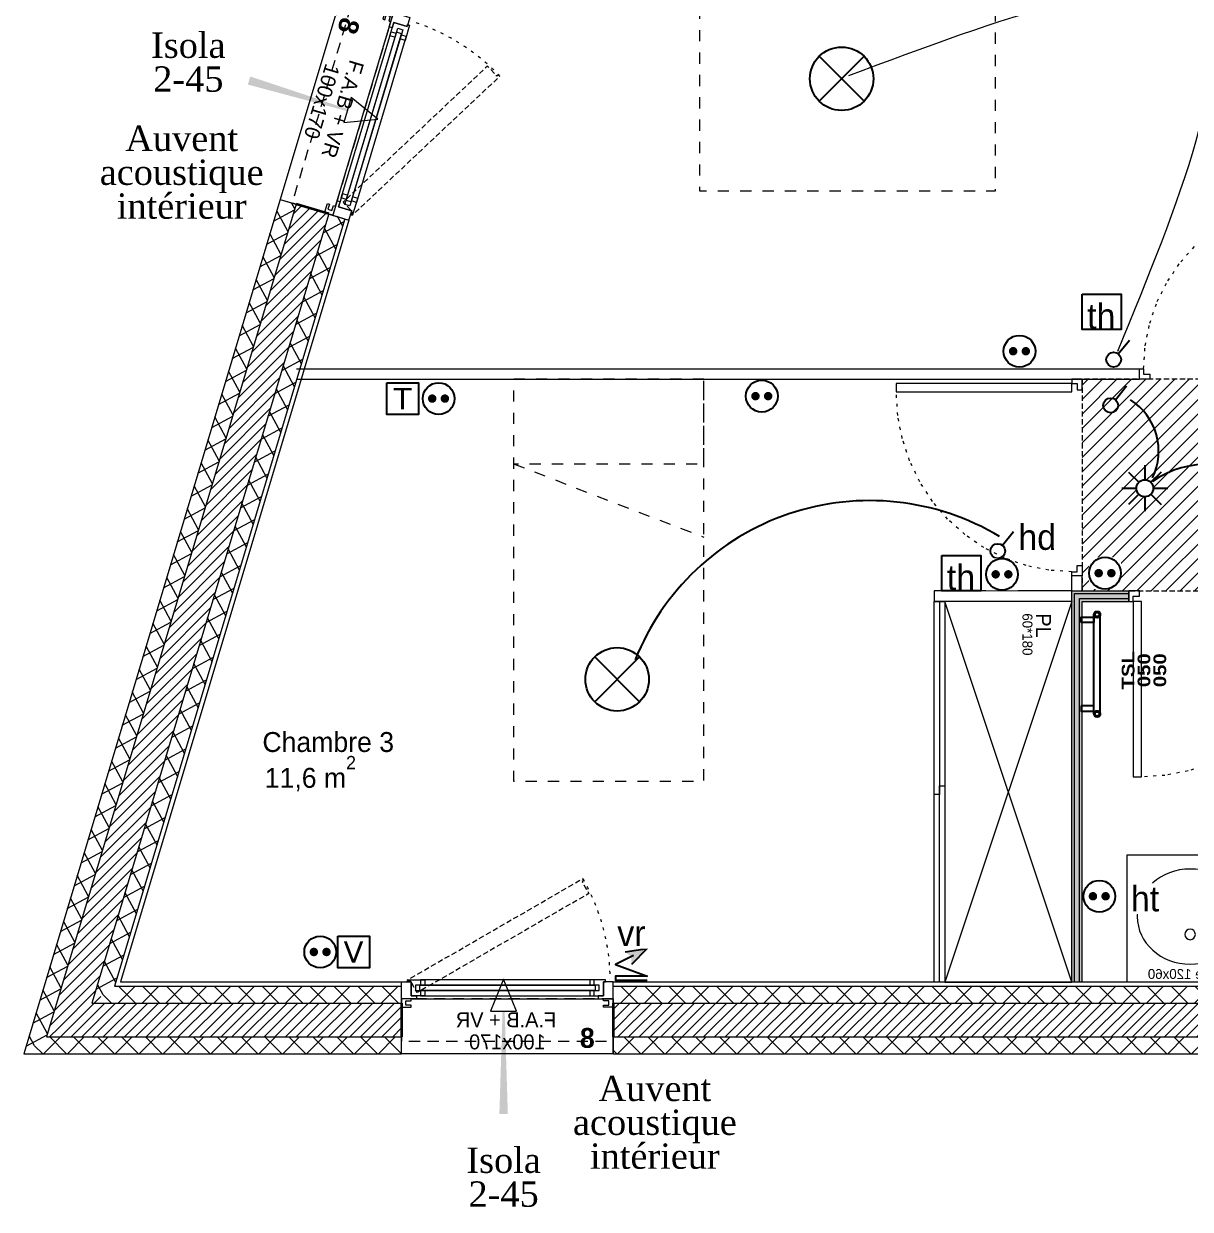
# Model space of a CAD drawing. Header units: centimetres. Extents: x 2738 to 7810, y 2495 to 5758.
# Drawn here: x 2853 to 3405, y 2495 to 3055 of the extents above; entities that cross this region are included whole.
import ezdxf

# ---------------------------------------------------------------- set-up
doc = ezdxf.new("R2010")
doc.units = ezdxf.units.CM
doc.header["$LTSCALE"] = 12.7
for name, pattern in [('Style de ligne -11', [0.694444, 0.41656, -0.277884]), ('Style de ligne -12', [0.328084, 0.109361, -0.218723]), ('Style de ligne -13', [0.295276, 0.19685, -0.098425]), ('Style de ligne -18', [0.328084, 0.109361, -0.218723]), ('VW-01', [0.83312, 0.41656, -0.41656])]:
    doc.linetypes.add(name, pattern=pattern)
for name, color, linetype, lineweight in [('B Faux plafonds', 7, 'Continuous', 5), ('B Faux plafonds-1', 7, 'Continuous', 5), ('B GÈnÈral', 7, 'Continuous', 5), ('B Général', 7, 'Continuous', 5), ('C ANNOTATIONS-prestations', 7, 'Continuous', 5), ('C ANNOTATIONS-texte', 7, 'Continuous', 5), ('C ANNOTATIONS-texte surfaces', 7, 'Continuous', 5), ('F REMPLISSAGE-vert clair', 7, 'Continuous', 13), ('F REMPLISSAGE-vert clair-1', 7, 'Continuous', 5), ('F REMPLISSAGE-vert foncÈ', 7, 'Continuous', 5), ('F REMPLISSAGE-vert foncé', 7, 'Continuous', 13), ('prlm-ELEC-CFA', 1, 'Continuous', 25), ('prlm-ELEC-CFO', 1, 'Continuous', 25)]:
    doc.layers.add(name, color=color, linetype=linetype, lineweight=lineweight)
doc.layers.add('prlm-CHAUFF-CONV', color=20, linetype='Continuous')
doc.layers.add('prlm-VMC', color=93, linetype='Continuous')
doc.styles.add('Eurostile', font='')
doc.styles.add('Eurostile (bold)', font='')
doc.styles.add('prlm-chauff-rad', font='ariblk.ttf', dxfattribs={"height": 12})
doc.styles.add('prlm-elec-cfa', font='comic.ttf', dxfattribs={"height": 12})
doc.styles.add('prlm-elec-cfo', font='comic.ttf', dxfattribs={"height": 12})
doc.styles.add('prlm-vmc', font='pala.ttf', dxfattribs={"height": 14})
doc.styles.get('Eurostile').set_extended_font_data('Eurostile')
doc.styles.get('Eurostile (bold)').set_extended_font_data('Eurostile', bold=True)
pattern_1 = [(45, (0, 0), (-5.656854, 5.656854), []), (135, (0, 0), (5.656854, 5.656854), [])]
pattern_2 = [(45, (0, 0), (2.4253472, -2.6458333), [])]

# ---------------------------------------------------------------- blocks, each defined once
blk = doc.blocks.new('F 100x170 (allège pleine + VR')
at = {"layer": 'B Général', "color": 7, "linetype": 'Continuous', "lineweight": 35}
for p, q in [((-50, 7), (-50, -9)), ((50, 7), (50, -9))]:
    blk.add_line(p, q, dxfattribs=at)
at = {"layer": 'B Général'}
blk.add_line((45, 9), (-45, 9), dxfattribs=at)
at = {"layer": 'B Général', "color": 7, "linetype": 'Style de ligne -13', "lineweight": 5, "flags": 128}
blk.add_lwpolyline([(-35.69, 65.82), (-36.19, 64.95), (-35.32, 64.45), (-38.57, 58.82), (42.63, 11.94), (45.88, 17.57), (46.75, 17.07), (47.25, 17.93)], close=True, dxfattribs=at)
at = {"layer": 'B Général', "lineweight": 5, "flags": 128}
for points in [[(-43, 10.5), (-43, 9), (-50, 9), (-50, 17), (-45.5, 17), (-45.5, 10.5)], [(-41, 18), (41, 18), (41, 15.5), (-41, 15.5)], [(43, 10.5), (43, 9), (50, 9), (50, 17), (45.5, 17), (45.5, 10.5)], [(-43.5, 15.5), (43.5, 15.5), (43.5, 13), (-43.5, 13)], [(-41, 13), (41, 13), (41, 10.5), (-41, 10.5)], [(-50, 9), (-50, 5), (-45.5, 5), (-45.5, 6), (-48, 6), (-48, 8), (-45.5, 8), (-45.5, 9)], [(50, 9), (50, 5), (45.5, 5), (45.5, 6), (48, 6), (48, 8), (45.5, 8), (45.5, 9)]]:
    blk.add_lwpolyline(points, close=True, dxfattribs=at)
at = {"layer": 'B Général', "color": 7, "linetype": 'Continuous', "lineweight": 5, "flags": 128}
for points in [[(-39, 15.5), (-41.5, 15.5), (-41.5, 13), (-39, 13), (-39, 10.5), (-45.5, 10.5), (-45.5, 17), (-46.5, 17), (-46.5, 18), (-39, 18)], [(39, 15.5), (41.5, 15.5), (41.5, 13), (39, 13), (39, 10.5), (45.5, 10.5), (45.5, 17), (46.5, 17), (46.5, 18), (39, 18)]]:
    blk.add_lwpolyline(points, close=True, dxfattribs=at)
at = {"layer": 'B Général', "color": 7, "linetype": 'Style de ligne -11', "lineweight": 5, "flags": 128}
blk.add_lwpolyline([(-50, 9), (50, 9), (50, -11), (-50, -11)], close=True, dxfattribs=at)
at = {"layer": 'B Général', "lineweight": 13, "flags": 128}
blk.add_lwpolyline([(-50, -9), (-50, -17), (50, -17), (50, -9)], dxfattribs=at)
at = {"layer": 'B Général'}
blk.add_circle((47, 17.5), 0.5, dxfattribs=at)
at = {"layer": 'B Général', "color": 7, "linetype": 'Style de ligne -12', "lineweight": 5}
blk.add_arc((49, 17.5), 97.5, 150.2938, 179.7062, dxfattribs=at)
at = {"layer": 'B Général', "color": 7, "insert": (-23.11, 2.65), "char_height": 7.059, "attachment_point": 1, "line_spacing_factor": 0.894142, "style": 'Eurostile'}
blk.add_mtext('F.A.B + VR', dxfattribs=at)
at = {"layer": 'C ANNOTATIONS-prestations', "rotation": 360, "line_spacing_factor": 0.894142}
for s, insert, char_height, attachment_point, style in [('8', (-41.34, -4.77), 9.41, 1, 'Eurostile (bold)'), ('100x170', (0, -7.82), 7.059, 2, 'Eurostile')]:
    blk.add_mtext(s, dxfattribs=dict(at, insert=insert, char_height=char_height, attachment_point=attachment_point, style=style))
blk = doc.blocks.new('xi.PC')
at = {"color": 0, "lineweight": 5}
blk.add_wipeout([(-7.5, -7.5), (7.5, -7.5), (7.5, 7.5), (-7.5, 7.5)], dxfattribs=at).dxf.layer = 'prlm-ELEC-CFO'
at = {"layer": 'prlm-ELEC-CFO', "color": 0, "linetype": 'ByBlock', "lineweight": 5, "const_width": 2}
for points in [[(-4, 0, 1), (-2, 0, 1)], [(2, 0, 1), (4, 0, 1)]]:
    blk.add_lwpolyline(points, format="xyb", close=True, dxfattribs=at)
at = {"layer": 'prlm-ELEC-CFO', "color": 0, "linetype": 'ByBlock', "lineweight": -2}
blk.add_circle((0, 0), 7.5, dxfattribs=at)
blk = doc.blocks.new('xi.SPOT')
at = {"color": 0, "lineweight": 5}
blk.add_wipeout([(-4, 0), (-2.83, -2.83), (0, -4), (2.83, -2.83), (4, 0), (2.83, 2.83), (0, 4), (-2.83, 2.83)], dxfattribs=at).dxf.layer = 'prlm-ELEC-CFO'
at = {"layer": 'prlm-ELEC-CFO', "color": 0, "linetype": 'ByBlock', "lineweight": -2, "flags": 128}
for points in [[(-7.69, 7.69), (-2.83, 2.83)], [(0, 10.88), (0, 4)], [(7.69, 7.69), (2.83, 2.83)], [(-10.88, 0), (-4, 0)], [(4, 0), (10.88, 0)], [(-2.83, -2.83), (-7.69, -7.69)], [(0, -4), (0, -10.88)], [(2.83, -2.83), (7.69, -7.69)]]:
    blk.add_lwpolyline(points, dxfattribs=at)
at = {"layer": 'prlm-ELEC-CFO', "color": 0, "linetype": 'ByBlock', "lineweight": -2}
blk.add_circle((0, 0), 4, dxfattribs=at)
blk = doc.blocks.new('xi.SA')
at = {"layer": 'prlm-ELEC-CFO', "color": 0}
blk.add_lwpolyline([(0.2, -1.28), (5.5, 5.28)], dxfattribs=at)
blk.add_circle((-2, -4), 3.5, dxfattribs=at)
blk = doc.blocks.new('xi.PTCE')
at = {"layer": 'prlm-ELEC-CFO', "color": 0}
for points in [[(-10.61, 10.61), (10.61, -10.61)], [(10.61, 10.61), (-10.61, -10.61)]]:
    blk.add_lwpolyline(points, dxfattribs=at)
at = {"layer": 'prlm-ELEC-CFO', "color": 0, "linetype": 'ByBlock'}
blk.add_circle((0, 0), 15, dxfattribs=at)
blk = doc.blocks.new('xi.PCHD')
at = {"color": 0, "lineweight": 5}
blk.add_wipeout([(-7.5, -7.5), (7.5, -7.5), (7.5, 7.5), (-7.5, 7.5)], dxfattribs=at).dxf.layer = 'prlm-ELEC-CFO'
at = {"layer": 'prlm-ELEC-CFO', "color": 0, "linetype": 'ByBlock', "lineweight": 5, "const_width": 2}
for points in [[(-4, 0, 1), (-2, 0, 1)], [(2, 0, 1), (4, 0, 1)]]:
    blk.add_lwpolyline(points, format="xyb", close=True, dxfattribs=at)
at = {"layer": 'prlm-ELEC-CFO', "color": 0, "linetype": 'ByBlock', "lineweight": -2}
blk.add_circle((0, 0), 7.5, dxfattribs=at)
blk = doc.blocks.new('xi.TEL')
at = {"layer": 'prlm-ELEC-CFA', "color": 0, "linetype": 'ByBlock', "lineweight": -2, "flags": 128}
blk.add_lwpolyline([(-7.5, 7.5), (7.5, 7.5), (7.5, -7.5), (-7.5, -7.5)], close=True, dxfattribs=at)
at = {"layer": 'prlm-ELEC-CFA', "color": 0, "linetype": 'ByBlock', "insert": (0, 0), "char_height": 10, "width": 11.36, "attachment_point": 5}
blk.add_mtext('{\\fVerdana|b0|i0|c0|p34;T}', dxfattribs=at)
blk = doc.blocks.new('xi.VR')
at = {"layer": 'prlm-ELEC-CFO', "lineweight": 5}
blk.add_hatch(color=0, dxfattribs=at).paths.add_polyline_path([(-3, 6), (-0.1, 3.7), (0, 0), (7.5, 7.5)])
at = {"layer": 'prlm-ELEC-CFO', "color": 0}
for points in [[(-3, 6), (7.5, 7.5), (0, 0)], [(0.95, 4.23), (-7.5, 0), (7.5, -5.5), (-7.5, -5.5), (-7.5, -7.5), (7.5, -7.5)]]:
    blk.add_lwpolyline(points, dxfattribs=at)
blk = doc.blocks.new('xi.TV')
at = {"layer": 'prlm-ELEC-CFA', "color": 0, "linetype": 'ByBlock', "lineweight": -2, "flags": 128}
blk.add_lwpolyline([(-7.5, 7.5), (7.5, 7.5), (7.5, -7.5), (-7.5, -7.5)], close=True, dxfattribs=at)
at = {"layer": 'prlm-ELEC-CFA', "color": 0, "linetype": 'ByBlock', "insert": (0, 0), "char_height": 10, "width": 11.36, "attachment_point": 5}
blk.add_mtext('{\\fVerdana|b0|i0|c0|p34;V}', dxfattribs=at)
blk = doc.blocks.new('xi.PCHT')
at = {"color": 0, "lineweight": 5}
blk.add_wipeout([(-7.5, -7.5), (7.5, -7.5), (7.5, 7.5), (-7.5, 7.5)], dxfattribs=at).dxf.layer = 'prlm-ELEC-CFO'
at = {"layer": 'prlm-ELEC-CFO', "color": 0, "linetype": 'ByBlock', "lineweight": 5, "const_width": 2}
for points in [[(-4, 0, 1), (-2, 0, 1)], [(2, 0, 1), (4, 0, 1)]]:
    blk.add_lwpolyline(points, format="xyb", close=True, dxfattribs=at)
at = {"layer": 'prlm-ELEC-CFO', "color": 0, "linetype": 'ByBlock', "lineweight": -2}
blk.add_circle((0, 0), 7.5, dxfattribs=at)
blk = doc.blocks.new('xi.TSL-050-050')
at = {"layer": 'prlm-CHAUFF-CONV', "linetype": 'ByBlock', "lineweight": -2}
h = blk.add_hatch(color=0, dxfattribs=at)
edge = h.paths.add_edge_path()
edge.add_arc((-23.5, 7.5), 1.5, 0, 360)
edge = h.paths.add_edge_path(flags=17)
edge.add_arc((-23.5, 7.5), 1, 0, 360)
edge = h.paths.add_edge_path()
edge.add_arc((23.5, 7.5), 1.5, 0, 360)
edge = h.paths.add_edge_path(flags=17)
edge.add_arc((23.5, 7.5), 1, 0, 360)
at = {"layer": 'prlm-CHAUFF-CONV', "color": 0, "linetype": 'ByBlock', "lineweight": -2, "flags": 128}
for points in [[(23.5, 9), (-23.5, 9)], [(23.5, 6), (-23.5, 6)]]:
    blk.add_lwpolyline(points, dxfattribs=at)
at = {"layer": 'prlm-CHAUFF-CONV', "color": 0, "linetype": 'ByBlock', "lineweight": -2}
for points in [[(-19.73, 0), (-22.27, 0), (-22.27, 6), (-19.73, 6)], [(19.73, 0), (22.27, 0), (22.27, 6), (19.73, 6)]]:
    blk.add_lwpolyline(points, close=True, dxfattribs=at)
for centre, radius in [((-23.5, 7.5), 1.5), ((-23.5, 7.5), 1), ((23.5, 7.5), 1.5), ((23.5, 7.5), 1)]:
    blk.add_circle(centre, radius, dxfattribs=at)
blk = doc.blocks.new('Lit 90.190')
at = {"layer": 'B Général', "color": 7, "linetype": 'VW-01', "lineweight": 5}
blk.add_line((45, 54.99), (-45, 20.35), dxfattribs=at)
at = {"layer": 'B Général', "linetype": 'VW-01', "flags": 128}
for points in [[(-45, 95), (45, 95), (45, -95), (-45, -95)], [(-45, 95), (45, 95), (45, 54.99), (-45, 54.99)]]:
    blk.add_lwpolyline(points, close=True, dxfattribs=at)
blk = doc.blocks.new('Groupe-10-1')
at = {"layer": 'B Général', "color": 7, "linetype": 'VW-01', "lineweight": 5}
blk.add_line((-444.5, 60.51), (-304.5, 39.16), dxfattribs=at)
at = {"layer": 'B Général', "linetype": 'VW-01', "flags": 128}
for points in [[(-304.5, 100.52), (-444.5, 100.52), (-444.5, -89.48), (-304.5, -89.48)], [(-304.5, 100.52), (-444.5, 100.52), (-444.5, 60.51), (-304.5, 60.51)]]:
    blk.add_lwpolyline(points, close=True, dxfattribs=at)
blk = doc.blocks.new('Placard 60.180')
at = {"layer": 'B Général', "color": 7, "linetype": 'Continuous', "lineweight": 5}
for p, q in [((-90, 30.11), (90, -30)), ((90, 30), (-90, -30))]:
    blk.add_line(p, q, dxfattribs=at)
at = {"layer": 'B Général', "color": 7, "linetype": 'Continuous', "lineweight": 5, "flags": 128}
blk.add_lwpolyline([(90, -30), (90, 30), (-90, 30), (-90, -30)], dxfattribs=at)
at = {"layer": 'B Général', "color": 252, "linetype": 'Continuous', "lineweight": 5, "true_color": 0x888888, "flags": 128}
blk.add_lwpolyline([(90, -30), (90, -35), (-90, -35), (-90, -30)], close=True, dxfattribs=at)
at = {"layer": 'B Général', "color": 7, "linetype": 'Continuous', "lineweight": 5, "flags": 128}
for points in [[(1.26, -32.5), (1.26, -35), (-90, -35), (-90, -32.5)], [(90, -30), (90, -32.5), (-2.74, -32.5), (-2.74, -30)]]:
    blk.add_lwpolyline(points, close=True, dxfattribs=at)
at = {"layer": 'B Général', "color": 7, "insert": (-84.35, 20.22), "char_height": 7.059, "attachment_point": 1, "line_spacing_factor": 0.894142, "style": 'Eurostile'}
blk.add_mtext('PL', dxfattribs=at)
at = {"layer": 'C ANNOTATIONS-prestations', "insert": (-84.35, 9.02), "char_height": 4.706, "attachment_point": 4, "line_spacing_factor": 0.894142, "style": 'Eurostile'}
blk.add_mtext('60*180', dxfattribs=at)
blk = doc.blocks.new('double vasque')
at = {"layer": 'B Général', "lineweight": 5, "flags": 128}
blk.add_lwpolyline([(-50, 30), (70, 30), (70, -30), (-50, -30)], close=True, dxfattribs=at)
at = {"layer": 'B Général', "lineweight": 5}
for centre, major_axis, ratio in [((-20, 0.9), (25, 0), 0.9), ((40, 0.9), (25, 0), 0.9), ((-20, -7.52), (2.5, 0), 1), ((40, -7.52), (2.5, 0), 1)]:
    blk.add_ellipse(centre, major_axis=major_axis, ratio=ratio, dxfattribs=at)
at = {"layer": 'C ANNOTATIONS-prestations', "insert": (60, -30), "char_height": 4.706, "width": 104, "attachment_point": 9, "line_spacing_factor": 0.894142, "style": 'Eurostile'}
blk.add_mtext('meuble double vasque 120x60', dxfattribs=at)
blk = doc.blocks.new('xi.EA')
at = {"layer": 'prlm-VMC', "color": 0, "linetype": 'ByBlock', "lineweight": 5, "flags": 128}
blk.add_lwpolyline([(-6.17, -15), (6.17, -15), (0, 0)], close=True, dxfattribs=at)
at = {"layer": 'prlm-VMC', "color": 0, "linetype": 'ByBlock', "lineweight": -2, "flags": 128}
blk.add_lwpolyline([(0, -15, 1, 4, 0), (0, -63.63, 1, 1, 0)], format="xyseb", dxfattribs=at)
at = {"layer": 'prlm-VMC', "color": 0, "linetype": 'ByBlock', "lineweight": 5}
blk.add_solid([(0, 0), (6.17, -15), (-6.17, -15), (0, 0)], dxfattribs=at)

msp = doc.modelspace()

# ---------------------------------------------------------------- hatches: boundary and pattern name
at = {"layer": 'B Faux plafonds-1', "linetype": 'Continuous', "lineweight": 5, "true_color": 0xaaaaaa}
h = msp.add_hatch(dxfattribs=at)
h.set_pattern_fill('F_P__SOFFITE', color=253, style=0, pattern_type=2)
h.set_pattern_definition([(45, (3617.4236, 3066.092), (-3.52778, 3.30729), [])])
h.paths.add_polyline_path([(3353.92, 2787.35), (3628.79, 2787.35), (3628.79, 3242.48), (3769.92, 3242.48), (3769.92, 3341.48), (3619.92, 3341.48), (3619.92, 3449.89), (3559.92, 3449.89), (3559.92, 3514.39), (3478.92, 3514.39), (3478.92, 2887.35), (3353.92, 2887.35)])
at = {"layer": 'B GÈnÈral', "linetype": 'Continuous', "lineweight": 5, "true_color": 0x808080}
h = msp.add_hatch(dxfattribs=at)
h.set_pattern_fill('02_ISOLANT', color=8, angle=-106.7086, style=0, pattern_type=2)
h.set_pattern_definition([(-61.70865, (0, 0), (7.044391, 3.791642), []), (28.29135, (0, 0), (3.791642, -7.044391), [])])
h.paths.add_polyline_path([(2982.14, 2970.13), (2974.48, 2972.43), (2853.2, 2568.4), (2863.95, 2576.4)])
at = {"layer": 'B GÈnÈral', "linetype": 'Continuous', "lineweight": 5}
h = msp.add_hatch(dxfattribs=at)
h.set_pattern_fill('50_BETON', style=0, pattern_type=2)
h.set_pattern_definition(pattern_2)
h.paths.add_polyline_path([(2997.47, 2965.53), (2982.14, 2970.13), (2863.95, 2576.4), (2885.46, 2592.4)])
at = {"layer": 'B GÈnÈral', "linetype": 'Continuous', "lineweight": 5, "true_color": 0x808080}
h = msp.add_hatch(dxfattribs=at)
h.set_pattern_fill('02_ISOLANT', color=8, angle=-106.7086, style=0, pattern_type=2)
h.set_pattern_definition([(-61.70865, (0, 0), (7.044391, 3.791642), []), (28.29135, (0, 0), (3.791642, -7.044391), [])])
h.paths.add_polyline_path([(3005.13, 2963.23), (2997.47, 2965.53), (2885.46, 2592.4), (2896.22, 2600.4)])
h = msp.add_hatch(dxfattribs=at)
h.set_pattern_fill('02_ISOLANT', color=8, style=0, pattern_type=2)
h.set_pattern_definition(pattern_1)
h.paths.add_polyline_path([(2896.22, 2600.4), (2885.46, 2592.4), (3031.96, 2592.4), (3031.96, 2600.4)])
h = msp.add_hatch(dxfattribs=at)
h.set_pattern_fill('02_ISOLANT', color=8, style=0, pattern_type=2)
h.set_pattern_definition(pattern_1)
h.paths.add_polyline_path([(3131.96, 2600.4), (3131.96, 2592.4), (3494.92, 2592.4), (3494.92, 2600.4)])
at = {"layer": 'B GÈnÈral', "linetype": 'Continuous', "lineweight": 5}
h = msp.add_hatch(dxfattribs=at)
h.set_pattern_fill('50_BETON', style=0, pattern_type=2)
h.set_pattern_definition(pattern_2)
h.paths.add_polyline_path([(2885.46, 2592.4), (2863.95, 2576.4), (3031.96, 2576.4), (3031.96, 2592.4)])
h = msp.add_hatch(dxfattribs=at)
h.set_pattern_fill('50_BETON', style=0, pattern_type=2)
h.set_pattern_definition(pattern_2)
h.paths.add_polyline_path([(3131.96, 2592.4), (3131.96, 2576.4), (3494.92, 2576.4), (3494.92, 2592.4)])
at = {"layer": 'B GÈnÈral', "linetype": 'Continuous', "lineweight": 5, "true_color": 0x808080}
h = msp.add_hatch(dxfattribs=at)
h.set_pattern_fill('02_ISOLANT', color=8, style=0, pattern_type=2)
h.set_pattern_definition(pattern_1)
h.paths.add_polyline_path([(2863.95, 2576.4), (2853.2, 2568.4), (3031.96, 2568.4), (3031.96, 2576.4)])
h = msp.add_hatch(dxfattribs=at)
h.set_pattern_fill('02_ISOLANT', color=8, style=0, pattern_type=2)
h.set_pattern_definition(pattern_1)
h.paths.add_polyline_path([(3131.96, 2576.4), (3131.96, 2568.4), (3494.92, 2568.4), (3494.92, 2576.4)])

# ---------------------------------------------------------------- linework, layer by layer
at = {"layer": 'B Faux plafonds', "color": 7, "linetype": 'Style de ligne -13', "lineweight": 5, "flags": 128}
msp.add_lwpolyline([(3353.92, 2787.35), (3628.79, 2787.35), (3628.79, 3242.48), (3769.92, 3242.48), (3769.92, 3341.48), (3619.92, 3341.48), (3619.92, 3449.89), (3559.92, 3449.89), (3559.92, 3514.39), (3478.92, 3514.39), (3478.92, 2887.35), (3353.92, 2887.35)], close=True, dxfattribs=at)
at = {"layer": 'B GÈnÈral', "color": 9, "linetype": 'Continuous', "true_color": 0xc0dcc0}
for points in [[(3353.92, 2602.4), (3348.92, 2602.4), (3353.92, 2782.35), (3348.92, 2787.35)], [(3353.92, 2782.35), (3348.92, 2787.35), (3375.92, 2782.35), (3375.92, 2787.35)]]:
    msp.add_solid(points, dxfattribs=at)
at = {"layer": 'B Général', "color": 7, "linetype": 'Continuous', "lineweight": 5}
for p, q in [((2974.48, 2972.43), (2853.2, 2568.4)), ((2982.14, 2970.13), (2863.95, 2576.4)), ((2997.47, 2965.53), (2885.46, 2592.4)), ((3005.13, 2963.23), (2896.22, 2600.4)), ((3005.13, 2963.23), (2896.22, 2600.4)), ((3007.04, 2962.65), (2898.91, 2602.4)), ((2982.3, 2892.35), (3380.92, 2892.35)), ((2982.3, 2887.35), (3348.92, 2887.35)), ((3353.92, 2887.35), (3348.92, 2887.35)), ((3348.92, 2887.35), (3348.92, 2885.35)), ((3353.92, 2887.35), (3348.92, 2887.35)), ((3353.92, 2887.35), (3380.92, 2887.35)), ((3353.92, 2882.35), (3353.92, 2887.35)), ((3380.92, 2887.35), (3380.92, 2892.35)), ((3348.92, 2885.35), (3351.42, 2885.35)), ((3351.42, 2885.35), (3351.42, 2882.35)), ((3351.42, 2882.35), (3353.92, 2882.35)), ((3353.92, 2794.35), (3348.92, 2794.35)), ((3348.92, 2787.35), (3348.92, 2794.35)), ((3353.92, 2787.35), (3353.92, 2794.35)), ((3283.92, 2787.35), (3283.92, 2782.35)), ((3348.92, 2787.35), (3283.92, 2787.35)), ((3380.92, 2787.35), (3375.92, 2787.35)), ((3375.92, 2787.35), (3375.92, 2782.35)), ((3380.92, 2784.85), (3380.92, 2787.35)), ((3348.92, 2782.35), (3283.92, 2782.35)), ((3375.92, 2782.35), (3377.92, 2782.35)), ((3377.92, 2782.35), (3377.92, 2784.85)), ((3377.92, 2784.85), (3380.92, 2784.85)), ((2898.91, 2602.4), (3031.96, 2602.4)), ((3131.96, 2602.4), (3494.92, 2602.4)), ((2896.22, 2600.4), (3031.96, 2600.4)), ((2896.22, 2600.4), (3031.96, 2600.4)), ((3131.96, 2600.4), (3494.92, 2600.4)), ((3131.96, 2600.4), (3494.92, 2600.4)), ((2885.46, 2592.4), (3031.96, 2592.4)), ((3131.96, 2592.4), (3494.92, 2592.4)), ((2863.95, 2576.4), (3031.96, 2576.4)), ((3131.96, 2576.4), (3494.92, 2576.4)), ((2853.2, 2568.4), (3031.96, 2568.4)), ((3131.96, 2568.4), (3494.92, 2568.4))]:
    msp.add_line(p, q, dxfattribs=at)
at = {"layer": 'B Général', "color": 7, "linetype": 'Continuous', "lineweight": 13}
for p, q in [((2974.48, 2972.43), (2853.2, 2568.4)), ((2974.48, 2972.43), (3007.04, 2962.65)), ((3007.04, 2962.65), (2898.91, 2602.4)), ((2982.3, 2892.35), (3380.92, 2892.35)), ((2982.3, 2887.35), (3380.92, 2887.35)), ((3348.92, 2787.35), (3348.92, 2794.35)), ((3353.92, 2787.35), (3353.92, 2794.35)), ((3348.92, 2787.35), (3283.92, 2787.35)), ((3348.92, 2782.35), (3283.92, 2782.35)), ((2898.91, 2602.4), (3031.96, 2602.4)), ((3031.96, 2568.4), (3031.96, 2602.4)), ((3131.96, 2602.4), (3494.92, 2602.4)), ((3131.96, 2568.4), (3131.96, 2602.4)), ((2853.2, 2568.4), (3031.96, 2568.4)), ((3131.96, 2568.4), (3494.92, 2568.4))]:
    msp.add_line(p, q, dxfattribs=at)
at = {"layer": 'B Général', "color": 7, "linetype": 'Continuous', "lineweight": 18}
for p, q in [((2982.14, 2970.13), (2863.95, 2576.4)), ((2997.47, 2965.53), (2885.46, 2592.4)), ((2885.46, 2592.4), (3031.96, 2592.4)), ((3131.96, 2592.4), (3494.92, 2592.4)), ((2863.95, 2576.4), (3031.96, 2576.4)), ((3131.96, 2576.4), (3494.92, 2576.4))]:
    msp.add_line(p, q, dxfattribs=at)
at = {"layer": 'B Général', "linetype": 'Style de ligne -18', "lineweight": 5}
for p, q in [((3400.49, 2942.88), (3407.82, 2951.04)), ((3394.31, 2933.85), (3400.49, 2942.88)), ((3389.39, 2924.12), (3394.31, 2933.85)), ((3385.82, 2913.84), (3389.39, 2924.12)), ((3383.65, 2903.19), (3385.82, 2913.84)), ((3382.92, 2892.35), (3383.65, 2903.19)), ((3266.63, 2870.26), (3265.92, 2881.35)), ((3268.75, 2859.35), (3266.63, 2870.26)), ((3272.24, 2848.83), (3268.75, 2859.35)), ((3277.04, 2838.85), (3272.24, 2848.83)), ((3283.07, 2829.61), (3277.04, 2838.85)), ((3290.23, 2821.25), (3283.07, 2829.61)), ((3298.39, 2813.92), (3290.23, 2821.25)), ((3307.42, 2807.74), (3298.39, 2813.92)), ((3338.09, 2797.08), (3327.44, 2799.25)), ((3348.92, 2796.35), (3338.09, 2797.08)), ((3403.92, 2702.18), (3393.01, 2700.06)), ((3414.45, 2705.67), (3403.92, 2702.18)), ((3393.01, 2700.06), (3381.92, 2699.35))]:
    msp.add_line(p, q, dxfattribs=at)
at = {"layer": 'B Général'}
for p, q in [((3348.92, 2885.35), (3265.92, 2885.35)), ((3265.92, 2885.35), (3265.92, 2881.35)), ((3348.92, 2881.35), (3348.92, 2885.35)), ((3265.92, 2881.35), (3348.92, 2881.35)), ((3381.92, 2782.35), (3377.92, 2782.35)), ((3377.92, 2699.35), (3381.92, 2699.35))]:
    msp.add_line(p, q, dxfattribs=at)
at = {"layer": 'B Général', "color": 98, "linetype": 'Continuous', "lineweight": 13, "true_color": 0x004400}
for p, q in [((3348.92, 2602.4), (3348.92, 2787.35)), ((3348.92, 2787.35), (3375.92, 2787.35)), ((3375.92, 2782.35), (3375.92, 2787.35)), ((3353.92, 2602.4), (3353.92, 2782.35)), ((3353.92, 2782.35), (3375.92, 2782.35))]:
    msp.add_line(p, q, dxfattribs=at)
at = {"layer": 'B Général', "color": 7, "linetype": 'Continuous', "lineweight": 5, "flags": 128}
for points in [[(3380.92, 2892.35), (3382.92, 2892.35), (3382.92, 2889.85), (3385.92, 2889.85), (3385.92, 2887.35), (3380.92, 2887.35), (3380.92, 2887.35), (3380.92, 2887.35), (3380.92, 2891.64), (3380.92, 2891.64)], [(3348.92, 2794.35), (3348.92, 2796.35), (3351.42, 2796.35), (3351.42, 2799.35), (3353.92, 2799.35), (3353.92, 2794.35), (3353.92, 2794.35), (3353.92, 2794.35), (3349.63, 2794.35), (3349.63, 2794.35)]]:
    msp.add_lwpolyline(points, close=True, dxfattribs=at)
at = {"layer": 'F REMPLISSAGE-vert clair'}
for p, q in [((3350.22, 2602.4), (3350.22, 2786.05)), ((3350.22, 2786.05), (3375.92, 2786.05)), ((3352.62, 2602.4), (3352.62, 2783.65)), ((3352.62, 2783.65), (3375.92, 2783.65))]:
    msp.add_line(p, q, dxfattribs=at)
at = {"layer": 'F REMPLISSAGE-vert clair-1', "color": 9, "linetype": 'Continuous', "true_color": 0xc0dcc0}
for points in [[(3350.22, 2602.4), (3352.62, 2602.4), (3350.22, 2786.05), (3352.62, 2783.65)], [(3350.22, 2786.05), (3352.62, 2783.65), (3375.92, 2786.05), (3375.92, 2783.65)]]:
    msp.add_solid(points, dxfattribs=at)
at = {"layer": 'F REMPLISSAGE-vert foncÈ', "color": 54, "linetype": 'Continuous', "true_color": 0x99aa00}
for points in [[(3348.92, 2602.4), (3350.22, 2602.4), (3348.92, 2787.35), (3350.22, 2786.05)], [(3348.92, 2787.35), (3350.22, 2786.05), (3375.92, 2787.35), (3375.92, 2786.05)], [(3352.62, 2602.4), (3353.92, 2602.4), (3352.62, 2783.65), (3353.92, 2782.35)], [(3352.62, 2783.65), (3353.92, 2782.35), (3375.92, 2783.65), (3375.92, 2782.35)]]:
    msp.add_solid(points, dxfattribs=at)
at = {"layer": 'F REMPLISSAGE-vert foncé', "color": 98, "linetype": 'Continuous', "lineweight": 13, "true_color": 0x004400}
for p, q in [((3348.92, 2602.4), (3348.92, 2787.35)), ((3348.92, 2787.35), (3375.92, 2787.35)), ((3353.92, 2602.4), (3353.92, 2782.35)), ((3353.92, 2782.35), (3375.92, 2782.35))]:
    msp.add_line(p, q, dxfattribs=at)
at = {"layer": 'F REMPLISSAGE-vert foncé'}
for p, q in [((3350.22, 2602.4), (3350.22, 2786.05)), ((3350.22, 2786.05), (3375.92, 2786.05)), ((3352.62, 2602.4), (3352.62, 2783.65)), ((3352.62, 2783.65), (3375.92, 2783.65))]:
    msp.add_line(p, q, dxfattribs=at)
at = {"layer": 'prlm-ELEC-CFO', "lineweight": 13}
msp.add_spline([(3370.73, 2900.64), (3407.15, 3062.49), (3243.39, 3030.81)], degree=3, dxfattribs=at)

# ---------------------------------------------------------------- block references
at = {"layer": 'B Général', "color": 7}
msp.add_blockref('Groupe-10-1', (3617.42, 3065.87), dxfattribs=at)
for name, p, rotation in [('F 100x170 (allège pleine + VR', (3005.14, 3015.43), 253.2913508462771), ('Placard 60.180', (3318.92, 2692.35), 270)]:
    msp.add_blockref(name, p, dxfattribs=dict(at, rotation=rotation))
at = {"layer": 'B Général', "color": 7, "xscale": -1}
for name, p in [('Lit 90.190', (3129.92, 2792.35)), ('double vasque', (3444.92, 2632.4)), ('F 100x170 (allège pleine + VR', (3081.96, 2585.4))]:
    msp.add_blockref(name, p, dxfattribs=at)
at = {"layer": 'prlm-CHAUFF-CONV', "rotation": 270}
msp.add_blockref('xi.TSL-050-050', (3353.44, 2752.63), dxfattribs=at)
at = {"layer": 'prlm-ELEC-CFO'}
for name, p in [('xi.PTCE', (3240.08, 3029.46)), ('xi.SA', (3370.73, 2900.64)), ('xi.SA', (3369.35, 2878.98)), ('xi.SA', (3315.94, 2810.13)), ('xi.PTCE', (3133.89, 2745.48)), ('xi.VR', (3140.66, 2610.68))]:
    msp.add_blockref(name, p, dxfattribs=at)
at = {"layer": 'prlm-VMC', "rotation": 359.9989833171646}
msp.add_blockref('xi.EA', (3080.2, 2603.64), dxfattribs=at)

# ---------------------------------------------------------------- texts
at = {"layer": 'C ANNOTATIONS-texte', "color": 7, "insert": (2997.24, 2711), "char_height": 9.412, "attachment_point": 8, "line_spacing_factor": 0.894142, "style": 'Eurostile'}
msp.add_mtext('Chambre 3', dxfattribs=at)
at = {"layer": 'C ANNOTATIONS-texte surfaces', "color": 7, "insert": (2988.8, 2709.26), "char_height": 9.412, "attachment_point": 2, "line_spacing_factor": 0.894142, "style": 'Eurostile'}
msp.add_mtext('11,6 m{\\H0.6667x;\\S2^ ;}', dxfattribs=at)
at = {"layer": 'prlm-CHAUFF-CONV', "lineweight": 20, "insert": (3383.13, 2749.78), "char_height": 6, "width": 32.8236, "attachment_point": 5, "rotation": 90, "line_spacing_factor": 0.75, "style": 'prlm-chauff-rad', "bg_fill": 3, "box_fill_scale": 1.1, "bg_fill_color": 256, "bg_fill_transparency": 0}
msp.add_mtext('TSL\\P050\\P050', dxfattribs=at)
at = {"layer": 'prlm-VMC', "char_height": 12, "width": 20.51, "attachment_point": 5, "line_spacing_factor": 0.8, "style": 'prlm-vmc', "bg_fill": 3, "box_fill_scale": 1.1, "bg_fill_color": 256, "bg_fill_transparency": 0}
for insert in [(2931.07, 3037.24), (3080.2, 2510.01)]:
    msp.add_mtext('Isola\\P2-45', dxfattribs=dict(at, insert=insert))
at = {"layer": 'prlm-VMC', "insert": (3151.76, 2535.97), "char_height": 12, "width": 20.51, "attachment_point": 5, "line_spacing_factor": 0.8, "style": 'prlm-vmc', "bg_fill": 2}
msp.add_mtext('Auvent acoustique intérieur', dxfattribs=at)

# ---------------------------------------------------------------- next in the draw order: linework, layer by layer
at = {"layer": 'B Général'}
for p, q in [((3377.92, 2782.35), (3377.92, 2699.35)), ((3381.92, 2699.35), (3381.92, 2782.35))]:
    msp.add_line(p, q, dxfattribs=at)

# ---------------------------------------------------------------- next in the draw order: block references
at = {"layer": 'prlm-ELEC-CFO'}
for name, p in [('xi.PC', (3324.21, 2900.63)), ('xi.PC', (3049.43, 2878.22)), ('xi.PC', (3202.33, 2879.38)), ('xi.SPOT', (3383.49, 2835.82)), ('xi.PC', (3364.66, 2795.69)), ('xi.PCHD', (3315.94, 2795.13)), ('xi.PCHT', (3361.95, 2642.91)), ('xi.PC', (2993.44, 2616.56))]:
    msp.add_blockref(name, p, dxfattribs=at)

# ---------------------------------------------------------------- next in the draw order: texts
at = {"layer": 'prlm-ELEC-CFO', "lineweight": 20, "char_height": 12, "attachment_point": 5, "line_spacing_factor": 0.8, "bg_fill": 3, "box_fill_scale": 1.1, "bg_fill_color": 256, "bg_fill_transparency": 0}
for s, insert, style in [('th', (3362.88, 2917.11), 'prlm-elec-cfa'), ('hd', (3332.6, 2812.62), 'prlm-elec-cfo'), ('th', (3296.54, 2793.61), 'prlm-elec-cfa'), ('ht', (3383.57, 2641.69), 'prlm-elec-cfo'), ('vr', (3140.66, 2625.4), 'prlm-elec-cfo')]:
    msp.add_mtext(s, dxfattribs=dict(at, insert=insert, style=style))
at = {"layer": 'prlm-VMC', "insert": (2927.93, 2985.18), "char_height": 12, "width": 20.51, "attachment_point": 5, "line_spacing_factor": 0.8, "style": 'prlm-vmc', "bg_fill": 2}
msp.add_mtext('Auvent acoustique intérieur', dxfattribs=at)

# ---------------------------------------------------------------- next in the draw order: linework, layer by layer
at = {"layer": 'B Général', "linetype": 'Style de ligne -18', "lineweight": 5}
for p, q in [((3317.16, 2802.82), (3307.42, 2807.74)), ((3327.44, 2799.25), (3317.16, 2802.82))]:
    msp.add_line(p, q, dxfattribs=at)
at = {"layer": 'prlm-ELEC-CFO'}
for points in [[(3353.8, 2927.53), (3372.32, 2927.53), (3372.32, 2910.85), (3353.8, 2910.85)], [(3287.47, 2804.02), (3305.98, 2804.02), (3305.98, 2787.34), (3287.47, 2787.34)]]:
    msp.add_lwpolyline(points, close=True, dxfattribs=at)
for centre, radius, start, end in [((3361.35, 2853.39), 28.68, 333.8413, 57.5642), ((3412.96, 2801.41), 45.71, 49.5505, 124.474), ((3253.39, 2710.58), 119.42, 59.0367, 158.2803)]:
    msp.add_arc(centre, radius, start, end, dxfattribs=at)

# ---------------------------------------------------------------- next in the draw order: block references
at = {"layer": 'prlm-ELEC-CFA'}
for name, p in [('xi.TEL', (3032.42, 2878.22)), ('xi.TV', (3009.21, 2616.56))]:
    msp.add_blockref(name, p, dxfattribs=at)
at = {"layer": 'prlm-VMC', "rotation": 253.2913508462764}
msp.add_blockref('xi.EA', (3020.75, 3010.32), dxfattribs=at)

doc.saveas('drawing.dxf')
